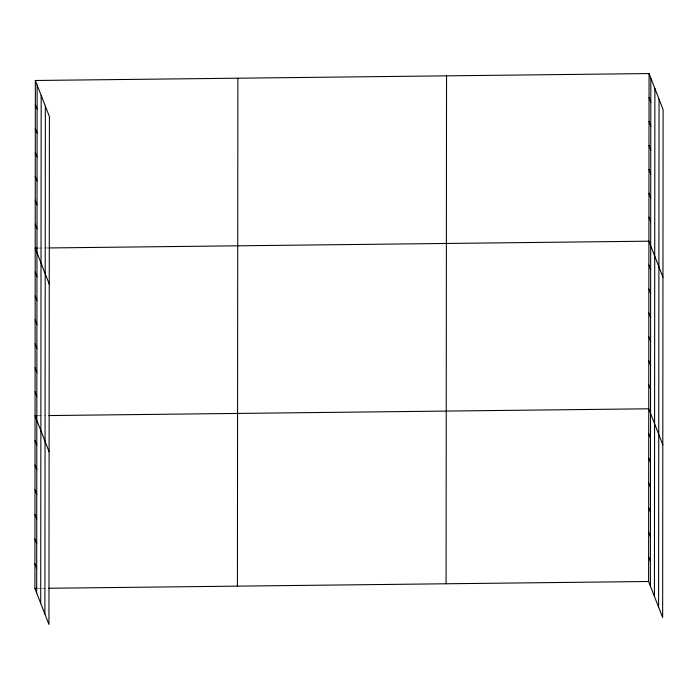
<?xml version="1.0" encoding="UTF-8"?>
<svg xmlns="http://www.w3.org/2000/svg" width="698" height="698" viewBox="0 0 698 698"><rect width="100%" height="100%" fill="white"/><g stroke="black" fill="none" stroke-linecap="round" stroke-linejoin="round"><path stroke-width="0.52" stroke-dasharray="3.49 2.62" d="M38.373 248.069L47.865 247.965M38.215 415.685L45.606 415.607M38.067 588.379L41.226 588.344M42.281 588.335L45.449 588.301"/><path stroke-width="1.05" d="M35.354 80.488L49.401 116.505L48.947 624.44L34.9 588.414L35.354 80.488L649.053 73.56L663.1 109.586L662.646 617.512L648.599 581.495L649.053 73.56M36.671 592.96L37.125 85.034M40.72 603.351L41.173 95.417M44.89 614.048L45.353 106.122M237.425 586.128L237.878 78.202M446.083 583.781L446.537 75.846M650.37 586.032L650.824 78.106M654.419 596.424L654.881 88.489M658.598 607.12L659.052 99.195M37.317 248.078L35.205 248.104L49.253 284.121M48.921 247.947L648.904 241.176L662.952 277.202M37.169 415.694L35.057 415.72L49.096 451.746M48.764 415.563L648.756 408.792L662.803 444.818M34.9 588.414L37.011 588.397M48.616 588.266L648.599 581.495M649.035 97.511L650.806 102.048M649.009 121.452L650.789 125.998M648.992 145.402L650.763 149.939M648.974 169.344L650.745 173.889M648.948 193.285L650.719 197.831M648.931 217.235L650.702 221.781M648.887 265.127L650.658 269.664M648.861 289.068L650.632 293.614M648.843 313.018L650.615 317.555M648.817 336.959L650.588 341.505M648.8 360.901L650.571 365.447M648.774 384.851L650.545 389.397M648.73 433.467L650.501 438.012M648.712 458.141L650.484 462.678M648.686 482.807L650.457 487.352M648.669 507.481L650.44 512.027M648.643 532.146L650.414 536.692M648.625 556.821L650.396 561.366M35.336 104.43L37.107 108.975M35.31 128.38L37.081 132.925M35.293 152.321L37.064 156.867M35.266 176.271L37.038 180.817M35.249 200.213L37.02 204.758M35.223 224.163L36.994 228.7M35.188 272.054L36.959 276.591M35.162 295.996L36.933 300.541M35.144 319.937L36.915 324.483M35.118 343.887L36.889 348.433M35.101 367.829L36.872 372.374M35.075 391.779L36.846 396.324M35.031 440.394L36.802 444.94M35.013 465.06L36.785 469.606M34.987 489.734L36.758 494.28M34.97 514.409L36.741 518.946M34.944 539.074L36.715 543.62M34.926 563.748L36.697 568.294"/></g></svg>
